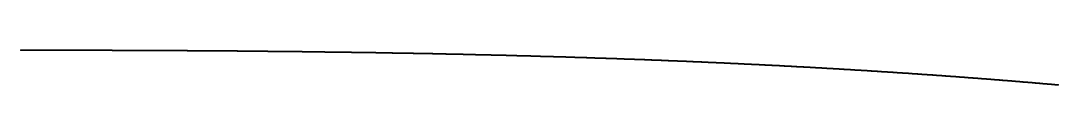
# Model space of a CAD drawing. Header units: metres. Extents: x 0 to 360, y 0 to 49.
# Drawn here: x 213.75 to 224.99, y 49.04 to 49.42 of the extents above; entities that cross this region are included whole.
import ezdxf

# ---------------------------------------------------------------- set-up
doc = ezdxf.new("R2010")
doc.units = ezdxf.units.M

msp = doc.modelspace()

# ---------------------------------------------------------------- linework, layer by layer
for p in [(213.745, 49.42), (213.751, 49.42), (213.757, 49.42), (213.763, 49.42), (213.769, 49.42), (213.774, 49.42), (213.78, 49.42), (213.786, 49.42), (213.792, 49.42), (213.798, 49.42), (213.803, 49.42), (213.809, 49.42), (213.815, 49.42), (213.821, 49.42), (213.827, 49.42), (213.833, 49.42), (213.838, 49.42), (213.844, 49.42), (213.85, 49.42), (213.856, 49.42), (213.862, 49.42), (213.867, 49.42), (213.873, 49.42), (213.879, 49.42), (213.885, 49.42), (213.891, 49.42), (213.897, 49.42), (213.902, 49.42), (213.908, 49.42), (213.914, 49.42), (213.92, 49.42), (213.926, 49.42), (213.931, 49.42), (213.937, 49.42), (213.943, 49.42), (213.949, 49.42), (213.955, 49.42), (213.961, 49.42), (213.966, 49.42), (213.972, 49.42), (213.978, 49.42), (213.984, 49.42), (213.99, 49.42), (213.995, 49.42), (214.001, 49.42), (214.007, 49.42), (214.013, 49.42), (214.019, 49.42), (214.025, 49.419), (214.03, 49.419), (214.036, 49.419), (214.042, 49.419), (214.048, 49.419), (214.054, 49.419), (214.059, 49.419), (214.065, 49.419), (214.071, 49.419), (214.077, 49.419), (214.083, 49.419), (214.089, 49.419), (214.094, 49.419), (214.1, 49.419), (214.106, 49.419), (214.112, 49.419), (214.118, 49.419), (214.123, 49.419), (214.129, 49.419), (214.135, 49.419), (214.141, 49.419), (214.147, 49.419), (214.153, 49.419), (214.158, 49.419), (214.164, 49.419), (214.17, 49.419), (214.176, 49.419), (214.182, 49.419), (214.187, 49.419), (214.193, 49.419), (214.199, 49.419), (214.205, 49.419), (214.211, 49.419), (214.217, 49.419), (214.222, 49.419), (214.228, 49.419), (214.234, 49.419), (214.24, 49.419), (214.246, 49.419), (214.251, 49.419), (214.257, 49.419), (214.263, 49.419), (214.269, 49.419), (214.275, 49.419), (214.281, 49.419), (214.286, 49.419), (214.292, 49.419), (214.298, 49.419), (214.304, 49.419), (214.31, 49.419), (214.315, 49.419), (214.321, 49.419), (214.327, 49.419), (214.333, 49.419), (214.339, 49.419), (214.344, 49.419), (214.35, 49.419), (214.356, 49.419), (214.362, 49.419), (214.368, 49.419), (214.374, 49.419), (214.379, 49.419), (214.385, 49.419), (214.391, 49.419), (214.397, 49.419), (214.403, 49.419), (214.408, 49.419), (214.414, 49.419), (214.42, 49.419), (214.426, 49.419), (214.432, 49.419), (214.438, 49.418), (214.443, 49.418), (214.449, 49.418), (214.455, 49.418), (214.461, 49.418), (214.467, 49.418), (214.472, 49.418), (214.478, 49.418), (214.484, 49.418), (214.49, 49.418), (214.496, 49.418), (214.502, 49.418), (214.507, 49.418), (214.513, 49.418), (214.519, 49.418), (214.525, 49.418), (214.531, 49.418), (214.536, 49.418), (214.542, 49.418), (214.548, 49.418), (214.554, 49.418), (214.56, 49.418), (214.566, 49.418), (214.571, 49.418), (214.577, 49.418), (214.583, 49.418), (214.589, 49.418), (214.595, 49.418), (214.6, 49.418), (214.606, 49.418), (214.612, 49.418), (214.618, 49.418), (214.624, 49.418), (214.63, 49.418), (214.635, 49.418), (214.641, 49.418), (214.647, 49.418), (214.653, 49.418), (214.659, 49.418), (214.664, 49.418), (214.67, 49.418), (214.676, 49.418), (214.682, 49.418), (214.688, 49.418), (214.694, 49.418), (214.699, 49.418), (214.705, 49.418), (214.711, 49.418), (214.717, 49.418), (214.723, 49.418), (214.728, 49.418), (214.734, 49.418), (214.74, 49.417), (214.746, 49.417), (214.752, 49.417), (214.758, 49.417), (214.763, 49.417), (214.769, 49.417), (214.775, 49.417), (214.781, 49.417), (214.787, 49.417), (214.792, 49.417), (214.798, 49.417), (214.804, 49.417), (214.81, 49.417), (214.816, 49.417), (214.822, 49.417), (214.827, 49.417), (214.833, 49.417), (214.839, 49.417), (214.845, 49.417), (214.851, 49.417), (214.856, 49.417), (214.862, 49.417), (214.868, 49.417), (214.874, 49.417), (214.88, 49.417), (214.886, 49.417), (214.891, 49.417), (214.897, 49.417), (214.903, 49.417), (214.909, 49.417), (214.915, 49.417), (214.92, 49.417), (214.926, 49.417), (214.932, 49.417), (214.938, 49.417), (214.944, 49.417), (214.949, 49.417), (214.955, 49.417), (214.961, 49.417), (214.967, 49.417), (214.973, 49.417), (214.979, 49.417), (214.984, 49.417), (214.99, 49.416), (214.996, 49.416), (215.002, 49.416), (215.008, 49.416), (215.013, 49.416), (215.019, 49.416), (215.025, 49.416), (215.031, 49.416), (215.037, 49.416), (215.043, 49.416), (215.048, 49.416), (215.054, 49.416), (215.06, 49.416), (215.066, 49.416), (215.072, 49.416), (215.077, 49.416), (215.083, 49.416), (215.089, 49.416), (215.095, 49.416), (215.101, 49.416), (215.107, 49.416), (215.112, 49.416), (215.118, 49.416), (215.124, 49.416), (215.13, 49.416), (215.136, 49.416), (215.141, 49.416), (215.147, 49.416), (215.153, 49.416), (215.159, 49.416), (215.165, 49.416), (215.171, 49.416), (215.176, 49.416), (215.182, 49.416), (215.188, 49.416), (215.194, 49.416), (215.2, 49.415), (215.205, 49.415), (215.211, 49.415), (215.217, 49.415), (215.223, 49.415), (215.229, 49.415), (215.235, 49.415), (215.24, 49.415), (215.246, 49.415), (215.252, 49.415), (215.258, 49.415), (215.264, 49.415), (215.269, 49.415), (215.275, 49.415), (215.281, 49.415), (215.287, 49.415), (215.293, 49.415), (215.299, 49.415), (215.304, 49.415), (215.31, 49.415), (215.316, 49.415), (215.322, 49.415), (215.328, 49.415), (215.333, 49.415), (215.339, 49.415), (215.345, 49.415), (215.351, 49.415), (215.357, 49.415), (215.363, 49.415), (215.368, 49.415), (215.374, 49.415), (215.38, 49.415), (215.386, 49.414), (215.392, 49.414), (215.397, 49.414), (215.403, 49.414), (215.409, 49.414), (215.415, 49.414), (215.421, 49.414), (215.427, 49.414), (215.432, 49.414), (215.438, 49.414), (215.444, 49.414), (215.45, 49.414), (215.456, 49.414), (215.461, 49.414), (215.467, 49.414), (215.473, 49.414), (215.479, 49.414), (215.485, 49.414), (215.49, 49.414), (215.496, 49.414), (215.502, 49.414), (215.508, 49.414), (215.514, 49.414), (215.52, 49.414), (215.525, 49.414), (215.531, 49.414), (215.537, 49.414), (215.543, 49.414), (215.549, 49.414), (215.554, 49.413), (215.56, 49.413), (215.566, 49.413), (215.572, 49.413), (215.578, 49.413), (215.584, 49.413), (215.589, 49.413), (215.595, 49.413), (215.601, 49.413), (215.607, 49.413), (215.613, 49.413), (215.618, 49.413), (215.624, 49.413), (215.63, 49.413), (215.636, 49.413), (215.642, 49.413), (215.648, 49.413), (215.653, 49.413), (215.659, 49.413), (215.665, 49.413), (215.671, 49.413), (215.677, 49.413), (215.682, 49.413), (215.688, 49.413), (215.694, 49.413), (215.7, 49.413), (215.706, 49.412), (215.712, 49.412), (215.717, 49.412), (215.723, 49.412), (215.729, 49.412), (215.735, 49.412), (215.741, 49.412), (215.746, 49.412), (215.752, 49.412), (215.758, 49.412), (215.764, 49.412), (215.77, 49.412), (215.776, 49.412), (215.781, 49.412), (215.787, 49.412), (215.793, 49.412), (215.799, 49.412), (215.805, 49.412), (215.81, 49.412), (215.816, 49.412), (215.822, 49.412), (215.828, 49.412), (215.834, 49.412), (215.84, 49.412), (215.845, 49.411), (215.851, 49.411), (215.857, 49.411), (215.863, 49.411), (215.869, 49.411), (215.874, 49.411), (215.88, 49.411), (215.886, 49.411), (215.892, 49.411), (215.898, 49.411), (215.904, 49.411), (215.909, 49.411), (215.915, 49.411), (215.921, 49.411), (215.927, 49.411), (215.933, 49.411), (215.938, 49.411), (215.944, 49.411), (215.95, 49.411), (215.956, 49.411), (215.962, 49.411), (215.968, 49.411), (215.973, 49.41), (215.979, 49.41), (215.985, 49.41), (215.991, 49.41), (215.997, 49.41), (216.002, 49.41), (216.008, 49.41), (216.014, 49.41), (216.02, 49.41), (216.026, 49.41), (216.032, 49.41), (216.037, 49.41), (216.043, 49.41), (216.049, 49.41), (216.055, 49.41), (216.061, 49.41), (216.066, 49.41), (216.072, 49.41), (216.078, 49.41), (216.084, 49.41), (216.09, 49.41), (216.096, 49.409), (216.101, 49.409), (216.107, 49.409), (216.113, 49.409), (216.119, 49.409), (216.125, 49.409), (216.13, 49.409), (216.136, 49.409), (216.142, 49.409), (216.148, 49.409), (216.154, 49.409), (216.16, 49.409), (216.165, 49.409), (216.171, 49.409), (216.177, 49.409), (216.183, 49.409), (216.189, 49.409), (216.194, 49.409), (216.2, 49.409), (216.206, 49.409), (216.212, 49.408), (216.218, 49.408), (216.224, 49.408), (216.229, 49.408), (216.235, 49.408), (216.241, 49.408), (216.247, 49.408), (216.253, 49.408), (216.258, 49.408), (216.264, 49.408), (216.27, 49.408), (216.276, 49.408), (216.282, 49.408), (216.288, 49.408), (216.293, 49.408), (216.299, 49.408), (216.305, 49.408), (216.311, 49.408), (216.317, 49.408), (216.322, 49.407), (216.328, 49.407), (216.334, 49.407), (216.34, 49.407), (216.346, 49.407), (216.352, 49.407), (216.357, 49.407), (216.363, 49.407), (216.369, 49.407), (216.375, 49.407), (216.381, 49.407), (216.386, 49.407), (216.392, 49.407), (216.398, 49.407), (216.404, 49.407), (216.41, 49.407), (216.416, 49.407), (216.421, 49.407), (216.427, 49.406), (216.433, 49.406), (216.439, 49.406), (216.445, 49.406), (216.45, 49.406), (216.456, 49.406), (216.462, 49.406), (216.468, 49.406), (216.474, 49.406), (216.48, 49.406), (216.485, 49.406), (216.491, 49.406), (216.497, 49.406), (216.503, 49.406), (216.509, 49.406), (216.514, 49.406), (216.52, 49.406), (216.526, 49.405), (216.532, 49.405), (216.538, 49.405), (216.544, 49.405), (216.549, 49.405), (216.555, 49.405), (216.561, 49.405), (216.567, 49.405), (216.573, 49.405), (216.578, 49.405), (216.584, 49.405), (216.59, 49.405), (216.596, 49.405), (216.602, 49.405), (216.608, 49.405), (216.613, 49.405), (216.619, 49.404), (216.625, 49.404), (216.631, 49.404), (216.637, 49.404), (216.642, 49.404), (216.648, 49.404), (216.654, 49.404), (216.66, 49.404), (216.666, 49.404), (216.672, 49.404), (216.677, 49.404), (216.683, 49.404), (216.689, 49.404), (216.695, 49.404), (216.701, 49.404), (216.706, 49.404), (216.712, 49.403), (216.718, 49.403), (216.724, 49.403), (216.73, 49.403), (216.736, 49.403), (216.741, 49.403), (216.747, 49.403), (216.753, 49.403), (216.759, 49.403), (216.765, 49.403), (216.77, 49.403), (216.776, 49.403), (216.782, 49.403), (216.788, 49.403), (216.794, 49.403), (216.799, 49.402), (216.805, 49.402), (216.811, 49.402), (216.817, 49.402), (216.823, 49.402), (216.829, 49.402), (216.834, 49.402), (216.84, 49.402), (216.846, 49.402), (216.852, 49.402), (216.858, 49.402), (216.863, 49.402), (216.869, 49.402), (216.875, 49.402), (216.881, 49.401), (216.887, 49.401), (216.893, 49.401), (216.898, 49.401), (216.904, 49.401), (216.91, 49.401), (216.916, 49.401), (216.922, 49.401), (216.927, 49.401), (216.933, 49.401), (216.939, 49.401), (216.945, 49.401), (216.951, 49.401), (216.957, 49.401), (216.962, 49.4), (216.968, 49.4), (216.974, 49.4), (216.98, 49.4), (216.986, 49.4), (216.991, 49.4), (216.997, 49.4), (217.003, 49.4), (217.009, 49.4), (217.015, 49.4), (217.021, 49.4), (217.026, 49.4), (217.032, 49.4), (217.038, 49.4), (217.044, 49.399), (217.05, 49.399), (217.055, 49.399), (217.061, 49.399), (217.067, 49.399), (217.073, 49.399), (217.079, 49.399), (217.085, 49.399), (217.09, 49.399), (217.096, 49.399), (217.102, 49.399), (217.108, 49.399), (217.114, 49.399), (217.119, 49.398), (217.125, 49.398), (217.131, 49.398), (217.137, 49.398), (217.143, 49.398), (217.149, 49.398), (217.154, 49.398), (217.16, 49.398), (217.166, 49.398), (217.172, 49.398), (217.178, 49.398), (217.183, 49.398), (217.189, 49.397), (217.195, 49.397), (217.201, 49.397), (217.207, 49.397), (217.213, 49.397), (217.218, 49.397), (217.224, 49.397), (217.23, 49.397), (217.236, 49.397), (217.242, 49.397), (217.247, 49.397), (217.253, 49.397), (217.259, 49.397), (217.265, 49.396), (217.271, 49.396), (217.277, 49.396), (217.282, 49.396), (217.288, 49.396), (217.294, 49.396), (217.3, 49.396), (217.306, 49.396), (217.311, 49.396), (217.317, 49.396), (217.323, 49.396), (217.329, 49.396), (217.335, 49.395), (217.341, 49.395), (217.346, 49.395), (217.352, 49.395), (217.358, 49.395), (217.364, 49.395), (217.37, 49.395), (217.375, 49.395), (217.381, 49.395), (217.387, 49.395), (217.393, 49.395), (217.399, 49.394), (217.405, 49.394), (217.41, 49.394), (217.416, 49.394), (217.422, 49.394), (217.428, 49.394), (217.434, 49.394), (217.439, 49.394), (217.445, 49.394), (217.451, 49.394), (217.457, 49.394), (217.463, 49.394), (217.469, 49.393), (217.474, 49.393), (217.48, 49.393), (217.486, 49.393), (217.492, 49.393), (217.498, 49.393), (217.503, 49.393), (217.509, 49.393), (217.515, 49.393), (217.521, 49.393), (217.527, 49.393), (217.533, 49.392), (217.538, 49.392), (217.544, 49.392), (217.55, 49.392), (217.556, 49.392), (217.562, 49.392), (217.568, 49.392), (217.573, 49.392), (217.579, 49.392), (217.585, 49.392), (217.591, 49.392), (217.597, 49.391), (217.602, 49.391), (217.608, 49.391), (217.614, 49.391), (217.62, 49.391), (217.626, 49.391), (217.632, 49.391), (217.637, 49.391), (217.643, 49.391), (217.649, 49.391), (217.655, 49.39), (217.661, 49.39), (217.666, 49.39), (217.672, 49.39), (217.678, 49.39), (217.684, 49.39), (217.69, 49.39), (217.696, 49.39), (217.701, 49.39), (217.707, 49.39), (217.713, 49.39), (217.719, 49.389), (217.725, 49.389), (217.73, 49.389), (217.736, 49.389), (217.742, 49.389), (217.748, 49.389), (217.754, 49.389), (217.76, 49.389), (217.765, 49.389), (217.771, 49.389), (217.777, 49.388), (217.783, 49.388), (217.789, 49.388), (217.794, 49.388), (217.8, 49.388), (217.806, 49.388), (217.812, 49.388), (217.818, 49.388), (217.824, 49.388), (217.829, 49.388), (217.835, 49.387), (217.841, 49.387), (217.847, 49.387), (217.853, 49.387), (217.858, 49.387), (217.864, 49.387), (217.87, 49.387), (217.876, 49.387), (217.882, 49.387), (217.888, 49.387), (217.893, 49.386), (217.899, 49.386), (217.905, 49.386), (217.911, 49.386), (217.917, 49.386), (217.922, 49.386), (217.928, 49.386), (217.934, 49.386), (217.94, 49.386), (217.946, 49.385), (217.952, 49.385), (217.957, 49.385), (217.963, 49.385), (217.969, 49.385), (217.975, 49.385), (217.981, 49.385), (217.986, 49.385), (217.992, 49.385), (217.998, 49.385), (218.004, 49.384), (218.01, 49.384), (218.016, 49.384), (218.021, 49.384), (218.027, 49.384), (218.033, 49.384), (218.039, 49.384), (218.045, 49.384), (218.05, 49.384), (218.056, 49.383), (218.062, 49.383), (218.068, 49.383), (218.074, 49.383), (218.08, 49.383), (218.085, 49.383), (218.091, 49.383), (218.097, 49.383), (218.103, 49.383), (218.109, 49.382), (218.114, 49.382), (218.12, 49.382), (218.126, 49.382), (218.132, 49.382), (218.138, 49.382), (218.144, 49.382), (218.149, 49.382), (218.155, 49.382), (218.161, 49.381), (218.167, 49.381), (218.173, 49.381), (218.178, 49.381), (218.184, 49.381), (218.19, 49.381), (218.196, 49.381), (218.202, 49.381), (218.208, 49.381), (218.213, 49.38), (218.219, 49.38), (218.225, 49.38), (218.231, 49.38), (218.237, 49.38), (218.243, 49.38), (218.248, 49.38), (218.254, 49.38), (218.26, 49.379), (218.266, 49.379), (218.272, 49.379), (218.277, 49.379), (218.283, 49.379), (218.289, 49.379), (218.295, 49.379), (218.301, 49.379), (218.307, 49.379), (218.312, 49.378), (218.318, 49.378), (218.324, 49.378), (218.33, 49.378), (218.336, 49.378), (218.341, 49.378), (218.347, 49.378), (218.353, 49.378), (218.359, 49.377), (218.365, 49.377), (218.371, 49.377), (218.376, 49.377), (218.382, 49.377), (218.388, 49.377), (218.394, 49.377), (218.4, 49.377), (218.405, 49.376), (218.411, 49.376), (218.417, 49.376), (218.423, 49.376), (218.429, 49.376), (218.435, 49.376), (218.44, 49.376), (218.446, 49.376), (218.452, 49.375), (218.458, 49.375), (218.464, 49.375), (218.469, 49.375), (218.475, 49.375), (218.481, 49.375), (218.487, 49.375), (218.493, 49.375), (218.499, 49.374), (218.504, 49.374), (218.51, 49.374), (218.516, 49.374), (218.522, 49.374), (218.528, 49.374), (218.533, 49.374), (218.539, 49.374), (218.545, 49.373), (218.551, 49.373), (218.557, 49.373), (218.563, 49.373), (218.568, 49.373), (218.574, 49.373), (218.58, 49.373), (218.586, 49.373), (218.592, 49.372), (218.597, 49.372), (218.603, 49.372), (218.609, 49.372), (218.615, 49.372), (218.621, 49.372), (218.627, 49.372), (218.632, 49.372), (218.638, 49.371), (218.644, 49.371), (218.65, 49.371), (218.656, 49.371), (218.661, 49.371), (218.667, 49.371), (218.673, 49.371), (218.679, 49.37), (218.685, 49.37), (218.691, 49.37), (218.696, 49.37), (218.702, 49.37), (218.708, 49.37), (218.714, 49.37), (218.72, 49.369), (218.725, 49.369), (218.731, 49.369), (218.737, 49.369), (218.743, 49.369), (218.749, 49.369), (218.755, 49.369), (218.76, 49.369), (218.766, 49.368), (218.772, 49.368), (218.778, 49.368), (218.784, 49.368), (218.79, 49.368), (218.795, 49.368), (218.801, 49.368), (218.807, 49.367), (218.813, 49.367), (218.819, 49.367), (218.824, 49.367), (218.83, 49.367), (218.836, 49.367), (218.842, 49.367), (218.848, 49.366), (218.854, 49.366), (218.859, 49.366), (218.865, 49.366), (218.871, 49.366), (218.877, 49.366), (218.883, 49.366), (218.888, 49.365), (218.894, 49.365), (218.9, 49.365), (218.906, 49.365), (218.912, 49.365), (218.918, 49.365), (218.923, 49.365), (218.929, 49.364), (218.935, 49.364), (218.941, 49.364), (218.947, 49.364), (218.952, 49.364), (218.958, 49.364), (218.964, 49.364), (218.97, 49.363), (218.976, 49.363), (218.982, 49.363), (218.987, 49.363), (218.993, 49.363), (218.999, 49.363), (219.005, 49.363), (219.011, 49.362), (219.016, 49.362), (219.022, 49.362), (219.028, 49.362), (219.034, 49.362), (219.04, 49.362), (219.046, 49.362), (219.051, 49.361), (219.057, 49.361), (219.063, 49.361), (219.069, 49.361), (219.075, 49.361), (219.081, 49.361), (219.086, 49.36), (219.092, 49.36), (219.098, 49.36), (219.104, 49.36), (219.11, 49.36), (219.115, 49.36), (219.121, 49.36), (219.127, 49.359), (219.133, 49.359), (219.139, 49.359), (219.145, 49.359), (219.15, 49.359), (219.156, 49.359), (219.162, 49.358), (219.168, 49.358), (219.174, 49.358), (219.179, 49.358), (219.185, 49.358), (219.191, 49.358), (219.197, 49.358), (219.203, 49.357), (219.209, 49.357), (219.214, 49.357), (219.22, 49.357), (219.226, 49.357), (219.232, 49.357), (219.238, 49.356), (219.243, 49.356), (219.249, 49.356), (219.255, 49.356), (219.261, 49.356), (219.267, 49.356), (219.273, 49.356), (219.278, 49.355), (219.284, 49.355), (219.29, 49.355), (219.296, 49.355), (219.302, 49.355), (219.307, 49.355), (219.313, 49.354), (219.319, 49.354), (219.325, 49.354), (219.331, 49.354), (219.337, 49.354), (219.342, 49.354), (219.348, 49.353), (219.354, 49.353), (219.36, 49.353), (219.366, 49.353), (219.372, 49.353), (219.377, 49.353), (219.383, 49.352), (219.389, 49.352), (219.395, 49.352), (219.401, 49.352), (219.406, 49.352), (219.412, 49.352), (219.418, 49.351), (219.424, 49.351), (219.43, 49.351), (219.436, 49.351), (219.441, 49.351), (219.447, 49.351), (219.453, 49.35), (219.459, 49.35), (219.465, 49.35), (219.47, 49.35), (219.476, 49.35), (219.482, 49.35), (219.488, 49.349), (219.494, 49.349), (219.5, 49.349), (219.505, 49.349), (219.511, 49.349), (219.517, 49.349), (219.523, 49.348), (219.529, 49.348), (219.534, 49.348), (219.54, 49.348), (219.546, 49.348), (219.552, 49.348), (219.558, 49.347), (219.564, 49.347), (219.569, 49.347), (219.575, 49.347), (219.581, 49.347), (219.587, 49.347), (219.593, 49.346), (219.599, 49.346), (219.604, 49.346), (219.61, 49.346), (219.616, 49.346), (219.622, 49.345), (219.628, 49.345), (219.633, 49.345), (219.639, 49.345), (219.645, 49.345), (219.651, 49.345), (219.657, 49.344), (219.663, 49.344), (219.668, 49.344), (219.674, 49.344), (219.68, 49.344), (219.686, 49.344), (219.692, 49.343), (219.697, 49.343), (219.703, 49.343), (219.709, 49.343), (219.715, 49.343), (219.721, 49.342), (219.727, 49.342), (219.732, 49.342), (219.738, 49.342), (219.744, 49.342), (219.75, 49.342), (219.756, 49.341), (219.762, 49.341), (219.767, 49.341), (219.773, 49.341), (219.779, 49.341), (219.785, 49.34), (219.791, 49.34), (219.796, 49.34), (219.802, 49.34), (219.808, 49.34), (219.814, 49.34), (219.82, 49.339), (219.826, 49.339), (219.831, 49.339), (219.837, 49.339), (219.843, 49.339), (219.849, 49.338), (219.855, 49.338), (219.86, 49.338), (219.866, 49.338), (219.872, 49.338), (219.878, 49.338), (219.884, 49.337), (219.89, 49.337), (219.895, 49.337), (219.901, 49.337), (219.907, 49.337), (219.913, 49.336), (219.919, 49.336), (219.924, 49.336), (219.93, 49.336), (219.936, 49.336), (219.942, 49.335), (219.948, 49.335), (219.954, 49.335), (219.959, 49.335), (219.965, 49.335), (219.971, 49.334), (219.977, 49.334), (219.983, 49.334), (219.989, 49.334), (219.994, 49.334), (220, 49.334), (220.006, 49.333), (220.012, 49.333), (220.018, 49.333), (220.023, 49.333), (220.029, 49.333), (220.035, 49.332), (220.041, 49.332), (220.047, 49.332), (220.053, 49.332), (220.058, 49.332), (220.064, 49.331), (220.07, 49.331), (220.076, 49.331), (220.082, 49.331), (220.087, 49.331), (220.093, 49.33), (220.099, 49.33), (220.105, 49.33), (220.111, 49.33), (220.117, 49.33), (220.122, 49.329), (220.128, 49.329), (220.134, 49.329), (220.14, 49.329), (220.146, 49.329), (220.152, 49.328), (220.157, 49.328), (220.163, 49.328), (220.169, 49.328), (220.175, 49.328), (220.181, 49.327), (220.186, 49.327), (220.192, 49.327), (220.198, 49.327), (220.204, 49.327), (220.21, 49.326), (220.216, 49.326), (220.221, 49.326), (220.227, 49.326), (220.233, 49.326), (220.239, 49.325), (220.245, 49.325), (220.25, 49.325), (220.256, 49.325), (220.262, 49.325), (220.268, 49.324), (220.274, 49.324), (220.28, 49.324), (220.285, 49.324), (220.291, 49.323), (220.297, 49.323), (220.303, 49.323), (220.309, 49.323), (220.315, 49.323), (220.32, 49.322), (220.326, 49.322), (220.332, 49.322), (220.338, 49.322), (220.344, 49.322), (220.349, 49.321), (220.355, 49.321), (220.361, 49.321), (220.367, 49.321), (220.373, 49.321), (220.379, 49.32), (220.384, 49.32), (220.39, 49.32), (220.396, 49.32), (220.402, 49.319), (220.408, 49.319), (220.413, 49.319), (220.419, 49.319), (220.425, 49.319), (220.431, 49.318), (220.437, 49.318), (220.443, 49.318), (220.448, 49.318), (220.454, 49.318), (220.46, 49.317), (220.466, 49.317), (220.472, 49.317), (220.478, 49.317), (220.483, 49.316), (220.489, 49.316), (220.495, 49.316), (220.501, 49.316), (220.507, 49.316), (220.512, 49.315), (220.518, 49.315), (220.524, 49.315), (220.53, 49.315), (220.536, 49.314), (220.542, 49.314), (220.547, 49.314), (220.553, 49.314), (220.559, 49.314), (220.565, 49.313), (220.571, 49.313), (220.576, 49.313), (220.582, 49.313), (220.588, 49.312), (220.594, 49.312), (220.6, 49.312), (220.606, 49.312), (220.611, 49.312), (220.617, 49.311), (220.623, 49.311), (220.629, 49.311), (220.635, 49.311), (220.641, 49.31), (220.646, 49.31), (220.652, 49.31), (220.658, 49.31), (220.664, 49.31), (220.67, 49.309), (220.675, 49.309), (220.681, 49.309), (220.687, 49.309), (220.693, 49.308), (220.699, 49.308), (220.705, 49.308), (220.71, 49.308), (220.716, 49.308), (220.722, 49.307), (220.728, 49.307), (220.734, 49.307), (220.74, 49.307), (220.745, 49.306), (220.751, 49.306), (220.757, 49.306), (220.763, 49.306), (220.769, 49.305), (220.774, 49.305), (220.78, 49.305), (220.786, 49.305), (220.792, 49.304), (220.798, 49.304), (220.804, 49.304), (220.809, 49.304), (220.815, 49.304), (220.821, 49.303), (220.827, 49.303), (220.833, 49.303), (220.839, 49.303), (220.844, 49.302), (220.85, 49.302), (220.856, 49.302), (220.862, 49.302), (220.868, 49.301), (220.873, 49.301), (220.879, 49.301), (220.885, 49.301), (220.891, 49.3), (220.897, 49.3), (220.903, 49.3), (220.908, 49.3), (220.914, 49.3), (220.92, 49.299), (220.926, 49.299), (220.932, 49.299), (220.937, 49.299), (220.943, 49.298), (220.949, 49.298), (220.955, 49.298), (220.961, 49.298), (220.967, 49.297), (220.972, 49.297), (220.978, 49.297), (220.984, 49.297), (220.99, 49.296), (220.996, 49.296), (221.002, 49.296), (221.007, 49.296), (221.013, 49.295), (221.019, 49.295), (221.025, 49.295), (221.031, 49.295), (221.036, 49.294), (221.042, 49.294), (221.048, 49.294), (221.054, 49.294), (221.06, 49.293), (221.066, 49.293), (221.071, 49.293), (221.077, 49.293), (221.083, 49.292), (221.089, 49.292), (221.095, 49.292), (221.101, 49.292), (221.106, 49.291), (221.112, 49.291), (221.118, 49.291), (221.124, 49.291), (221.13, 49.29), (221.135, 49.29), (221.141, 49.29), (221.147, 49.29), (221.153, 49.289), (221.159, 49.289), (221.165, 49.289), (221.17, 49.289), (221.176, 49.288), (221.182, 49.288), (221.188, 49.288), (221.194, 49.288), (221.2, 49.287), (221.205, 49.287), (221.211, 49.287), (221.217, 49.287), (221.223, 49.286), (221.229, 49.286), (221.234, 49.286), (221.24, 49.286), (221.246, 49.285), (221.252, 49.285), (221.258, 49.285), (221.264, 49.284), (221.269, 49.284), (221.275, 49.284), (221.281, 49.284), (221.287, 49.283), (221.293, 49.283), (221.299, 49.283), (221.304, 49.283), (221.31, 49.282), (221.316, 49.282), (221.322, 49.282), (221.328, 49.282), (221.333, 49.281), (221.339, 49.281), (221.345, 49.281), (221.351, 49.281), (221.357, 49.28), (221.363, 49.28), (221.368, 49.28), (221.374, 49.279), (221.38, 49.279), (221.386, 49.279), (221.392, 49.279), (221.398, 49.278), (221.403, 49.278), (221.409, 49.278), (221.415, 49.278), (221.421, 49.277), (221.427, 49.277), (221.432, 49.277), (221.438, 49.277), (221.444, 49.276), (221.45, 49.276), (221.456, 49.276), (221.462, 49.275), (221.467, 49.275), (221.473, 49.275), (221.479, 49.275), (221.485, 49.274), (221.491, 49.274), (221.497, 49.274), (221.502, 49.274), (221.508, 49.273), (221.514, 49.273), (221.52, 49.273), (221.526, 49.272), (221.531, 49.272), (221.537, 49.272), (221.543, 49.272), (221.549, 49.271), (221.555, 49.271), (221.561, 49.271), (221.566, 49.27), (221.572, 49.27), (221.578, 49.27), (221.584, 49.27), (221.59, 49.269), (221.596, 49.269), (221.601, 49.269), (221.607, 49.269), (221.613, 49.268), (221.619, 49.268), (221.625, 49.268), (221.63, 49.267), (221.636, 49.267), (221.642, 49.267), (221.648, 49.267), (221.654, 49.266), (221.66, 49.266), (221.665, 49.266), (221.671, 49.265), (221.677, 49.265), (221.683, 49.265), (221.689, 49.265), (221.695, 49.264), (221.7, 49.264), (221.706, 49.264), (221.712, 49.263), (221.718, 49.263), (221.724, 49.263), (221.729, 49.263), (221.735, 49.262), (221.741, 49.262), (221.747, 49.262), (221.753, 49.261), (221.759, 49.261), (221.764, 49.261), (221.77, 49.261), (221.776, 49.26), (221.782, 49.26), (221.788, 49.26), (221.794, 49.259), (221.799, 49.259), (221.805, 49.259), (221.811, 49.259), (221.817, 49.258), (221.823, 49.258), (221.828, 49.258), (221.834, 49.257), (221.84, 49.257), (221.846, 49.257), (221.852, 49.256), (221.858, 49.256), (221.863, 49.256), (221.869, 49.256), (221.875, 49.255), (221.881, 49.255), (221.887, 49.255), (221.893, 49.254), (221.898, 49.254), (221.904, 49.254), (221.91, 49.254), (221.916, 49.253), (221.922, 49.253), (221.927, 49.253), (221.933, 49.252), (221.939, 49.252), (221.945, 49.252), (221.951, 49.251), (221.957, 49.251), (221.962, 49.251), (221.968, 49.251), (221.974, 49.25), (221.98, 49.25), (221.986, 49.25), (221.992, 49.249), (221.997, 49.249), (222.003, 49.249), (222.009, 49.248), (222.015, 49.248), (222.021, 49.248), (222.027, 49.247), (222.032, 49.247), (222.038, 49.247), (222.044, 49.247), (222.05, 49.246), (222.056, 49.246), (222.061, 49.246), (222.067, 49.245), (222.073, 49.245), (222.079, 49.245), (222.085, 49.244), (222.091, 49.244), (222.096, 49.244), (222.102, 49.243), (222.108, 49.243), (222.114, 49.243), (222.12, 49.243), (222.126, 49.242), (222.131, 49.242), (222.137, 49.242), (222.143, 49.241), (222.149, 49.241), (222.155, 49.241), (222.16, 49.24), (222.166, 49.24), (222.172, 49.24), (222.178, 49.239), (222.184, 49.239), (222.19, 49.239), (222.195, 49.238), (222.201, 49.238), (222.207, 49.238), (222.213, 49.238), (222.219, 49.237), (222.225, 49.237), (222.23, 49.237), (222.236, 49.236), (222.242, 49.236), (222.248, 49.236), (222.254, 49.235), (222.26, 49.235), (222.265, 49.235), (222.271, 49.234), (222.277, 49.234), (222.283, 49.234), (222.289, 49.233), (222.294, 49.233), (222.3, 49.233), (222.306, 49.232), (222.312, 49.232), (222.318, 49.232), (222.324, 49.231), (222.329, 49.231), (222.335, 49.231), (222.341, 49.23), (222.347, 49.23), (222.353, 49.23), (222.359, 49.23), (222.364, 49.229), (222.37, 49.229), (222.376, 49.229), (222.382, 49.228), (222.388, 49.228), (222.393, 49.228), (222.399, 49.227), (222.405, 49.227), (222.411, 49.227), (222.417, 49.226), (222.423, 49.226), (222.428, 49.226), (222.434, 49.225), (222.44, 49.225), (222.446, 49.225), (222.452, 49.224), (222.458, 49.224), (222.463, 49.224), (222.469, 49.223), (222.475, 49.223), (222.481, 49.223), (222.487, 49.222), (222.493, 49.222), (222.498, 49.222), (222.504, 49.221), (222.51, 49.221), (222.516, 49.221), (222.522, 49.22), (222.527, 49.22), (222.533, 49.22), (222.539, 49.219), (222.545, 49.219), (222.551, 49.219), (222.557, 49.218), (222.562, 49.218), (222.568, 49.218), (222.574, 49.217), (222.58, 49.217), (222.586, 49.217), (222.592, 49.216), (222.597, 49.216), (222.603, 49.216), (222.609, 49.215), (222.615, 49.215), (222.621, 49.214), (222.627, 49.214), (222.632, 49.214), (222.638, 49.213), (222.644, 49.213), (222.65, 49.213), (222.656, 49.212), (222.661, 49.212), (222.667, 49.212), (222.673, 49.211), (222.679, 49.211), (222.685, 49.211), (222.691, 49.21), (222.696, 49.21), (222.702, 49.21), (222.708, 49.209), (222.714, 49.209), (222.72, 49.209), (222.726, 49.208), (222.731, 49.208), (222.737, 49.208), (222.743, 49.207), (222.749, 49.207), (222.755, 49.207), (222.761, 49.206), (222.766, 49.206), (222.772, 49.205), (222.778, 49.205), (222.784, 49.205), (222.79, 49.204), (222.795, 49.204), (222.801, 49.204), (222.807, 49.203), (222.813, 49.203), (222.819, 49.203), (222.825, 49.202), (222.83, 49.202), (222.836, 49.202), (222.842, 49.201), (222.848, 49.201), (222.854, 49.201), (222.86, 49.2), (222.865, 49.2), (222.871, 49.199), (222.877, 49.199), (222.883, 49.199), (222.889, 49.198), (222.895, 49.198), (222.9, 49.198), (222.906, 49.197), (222.912, 49.197), (222.918, 49.197), (222.924, 49.196), (222.929, 49.196), (222.935, 49.195), (222.941, 49.195), (222.947, 49.195), (222.953, 49.194), (222.959, 49.194), (222.964, 49.194), (222.97, 49.193), (222.976, 49.193), (222.982, 49.193), (222.988, 49.192), (222.994, 49.192), (222.999, 49.191), (223.005, 49.191), (223.011, 49.191), (223.017, 49.19), (223.023, 49.19), (223.029, 49.19), (223.034, 49.189), (223.04, 49.189), (223.046, 49.189), (223.052, 49.188), (223.058, 49.188), (223.064, 49.187), (223.069, 49.187), (223.075, 49.187), (223.081, 49.186), (223.087, 49.186), (223.093, 49.186), (223.098, 49.185), (223.104, 49.185), (223.11, 49.184), (223.116, 49.184), (223.122, 49.184), (223.128, 49.183), (223.133, 49.183), (223.139, 49.183), (223.145, 49.182), (223.151, 49.182), (223.157, 49.181), (223.163, 49.181), (223.168, 49.181), (223.174, 49.18), (223.18, 49.18), (223.186, 49.18), (223.192, 49.179), (223.198, 49.179), (223.203, 49.178), (223.209, 49.178), (223.215, 49.178), (223.221, 49.177), (223.227, 49.177), (223.232, 49.176), (223.238, 49.176), (223.244, 49.176), (223.25, 49.175), (223.256, 49.175), (223.262, 49.175), (223.267, 49.174), (223.273, 49.174), (223.279, 49.173), (223.285, 49.173), (223.291, 49.173), (223.297, 49.172), (223.302, 49.172), (223.308, 49.171), (223.314, 49.171), (223.32, 49.171), (223.326, 49.17), (223.332, 49.17), (223.337, 49.17), (223.343, 49.169), (223.349, 49.169), (223.355, 49.168), (223.361, 49.168), (223.367, 49.168), (223.372, 49.167), (223.378, 49.167), (223.384, 49.166), (223.39, 49.166), (223.396, 49.166), (223.401, 49.165), (223.407, 49.165), (223.413, 49.164), (223.419, 49.164), (223.425, 49.164), (223.431, 49.163), (223.436, 49.163), (223.442, 49.162), (223.448, 49.162), (223.454, 49.162), (223.46, 49.161), (223.466, 49.161), (223.471, 49.16), (223.477, 49.16), (223.483, 49.16), (223.489, 49.159), (223.495, 49.159), (223.501, 49.158), (223.506, 49.158), (223.512, 49.158), (223.518, 49.157), (223.524, 49.157), (223.53, 49.156), (223.536, 49.156), (223.541, 49.156), (223.547, 49.155), (223.553, 49.155), (223.559, 49.154), (223.565, 49.154), (223.57, 49.154), (223.576, 49.153), (223.582, 49.153), (223.588, 49.152), (223.594, 49.152), (223.6, 49.152), (223.605, 49.151), (223.611, 49.151), (223.617, 49.15), (223.623, 49.15), (223.629, 49.15), (223.635, 49.149), (223.64, 49.149), (223.646, 49.148), (223.652, 49.148), (223.658, 49.147), (223.664, 49.147), (223.67, 49.147), (223.675, 49.146), (223.681, 49.146), (223.687, 49.145), (223.693, 49.145), (223.699, 49.145), (223.705, 49.144), (223.71, 49.144), (223.716, 49.143), (223.722, 49.143), (223.728, 49.143), (223.734, 49.142), (223.74, 49.142), (223.745, 49.141), (223.751, 49.141), (223.757, 49.14), (223.763, 49.14), (223.769, 49.14), (223.774, 49.139), (223.78, 49.139), (223.786, 49.138), (223.792, 49.138), (223.798, 49.137), (223.804, 49.137), (223.809, 49.137), (223.815, 49.136), (223.821, 49.136), (223.827, 49.135), (223.833, 49.135), (223.839, 49.135), (223.844, 49.134), (223.85, 49.134), (223.856, 49.133), (223.862, 49.133), (223.868, 49.132), (223.874, 49.132), (223.879, 49.132), (223.885, 49.131), (223.891, 49.131), (223.897, 49.13), (223.903, 49.13), (223.909, 49.129), (223.914, 49.129), (223.92, 49.129), (223.926, 49.128), (223.932, 49.128), (223.938, 49.127), (223.944, 49.127), (223.949, 49.126), (223.955, 49.126), (223.961, 49.126), (223.967, 49.125), (223.973, 49.125), (223.979, 49.124), (223.984, 49.124), (223.99, 49.123), (223.996, 49.123), (224.002, 49.122), (224.008, 49.122), (224.013, 49.122), (224.019, 49.121), (224.025, 49.121), (224.031, 49.12), (224.037, 49.12), (224.043, 49.119), (224.048, 49.119), (224.054, 49.119), (224.06, 49.118), (224.066, 49.118), (224.072, 49.117), (224.078, 49.117), (224.083, 49.116), (224.089, 49.116), (224.095, 49.115), (224.101, 49.115), (224.107, 49.115), (224.113, 49.114), (224.118, 49.114), (224.124, 49.113), (224.13, 49.113), (224.136, 49.112), (224.142, 49.112), (224.148, 49.111), (224.153, 49.111), (224.159, 49.111), (224.165, 49.11), (224.171, 49.11), (224.177, 49.109), (224.183, 49.109), (224.188, 49.108), (224.194, 49.108), (224.2, 49.107), (224.206, 49.107), (224.212, 49.107), (224.218, 49.106), (224.223, 49.106), (224.229, 49.105), (224.235, 49.105), (224.241, 49.104), (224.247, 49.104), (224.253, 49.103), (224.258, 49.103), (224.264, 49.102), (224.27, 49.102), (224.276, 49.102), (224.282, 49.101), (224.287, 49.101), (224.293, 49.1), (224.299, 49.1), (224.305, 49.099), (224.311, 49.099), (224.317, 49.098), (224.322, 49.098), (224.328, 49.097), (224.334, 49.097), (224.34, 49.097), (224.346, 49.096), (224.352, 49.096), (224.357, 49.095), (224.363, 49.095), (224.369, 49.094), (224.375, 49.094), (224.381, 49.093), (224.387, 49.093), (224.392, 49.092), (224.398, 49.092), (224.404, 49.091), (224.41, 49.091), (224.416, 49.091), (224.422, 49.09), (224.427, 49.09), (224.433, 49.089), (224.439, 49.089), (224.445, 49.088), (224.451, 49.088), (224.457, 49.087), (224.462, 49.087), (224.468, 49.086), (224.474, 49.086), (224.48, 49.085), (224.486, 49.085), (224.492, 49.084), (224.497, 49.084), (224.503, 49.083), (224.509, 49.083), (224.515, 49.083), (224.521, 49.082), (224.527, 49.082), (224.532, 49.081), (224.538, 49.081), (224.544, 49.08), (224.55, 49.08), (224.556, 49.079), (224.562, 49.079), (224.567, 49.078), (224.573, 49.078), (224.579, 49.077), (224.585, 49.077), (224.591, 49.076), (224.597, 49.076), (224.602, 49.075), (224.608, 49.075), (224.614, 49.074), (224.62, 49.074), (224.626, 49.073), (224.631, 49.073), (224.637, 49.073), (224.643, 49.072), (224.649, 49.072), (224.655, 49.071), (224.661, 49.071), (224.666, 49.07), (224.672, 49.07), (224.678, 49.069), (224.684, 49.069), (224.69, 49.068), (224.696, 49.068), (224.701, 49.067), (224.707, 49.067), (224.713, 49.066), (224.719, 49.066), (224.725, 49.065), (224.731, 49.065), (224.736, 49.064), (224.742, 49.064), (224.748, 49.063), (224.754, 49.063), (224.76, 49.062), (224.766, 49.062), (224.771, 49.061), (224.777, 49.061), (224.783, 49.06), (224.789, 49.06), (224.795, 49.059), (224.801, 49.059), (224.806, 49.058), (224.812, 49.058), (224.818, 49.057), (224.824, 49.057), (224.83, 49.056), (224.836, 49.056), (224.841, 49.055), (224.847, 49.055), (224.853, 49.054), (224.859, 49.054), (224.865, 49.053), (224.871, 49.053), (224.876, 49.052), (224.882, 49.052), (224.888, 49.051), (224.894, 49.051), (224.9, 49.05), (224.906, 49.05), (224.911, 49.049), (224.917, 49.049), (224.923, 49.048), (224.929, 49.048), (224.935, 49.047), (224.941, 49.047), (224.946, 49.046), (224.952, 49.046), (224.958, 49.045), (224.964, 49.045), (224.97, 49.044), (224.976, 49.044), (224.981, 49.043), (224.987, 49.043), (224.993, 49.042)]:
    msp.add_point(p)

doc.saveas('drawing.dxf')
